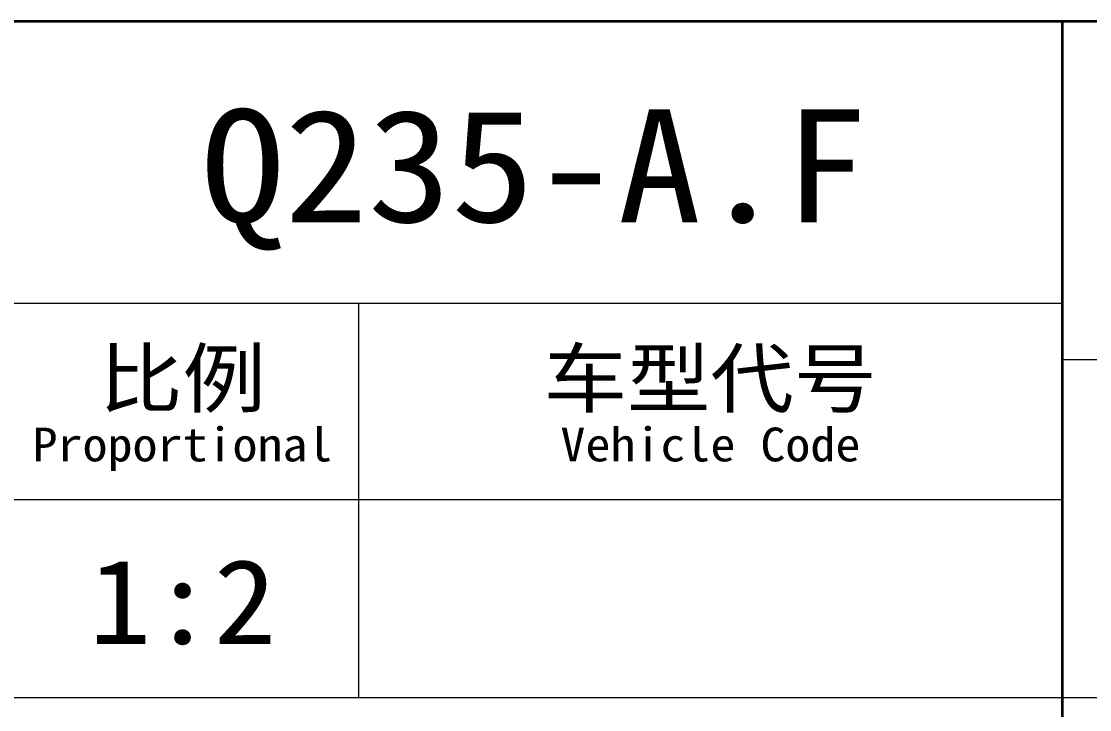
# Model space of a CAD drawing. Extents: x -278 to 67637, y -20766 to 713.
# Drawn here: x 118.03 to 155.97, y 18.57 to 43 of the extents above; entities that cross this region are included whole.
import ezdxf
from ezdxf.enums import TextEntityAlignment as Align

# ---------------------------------------------------------------- set-up
doc = ezdxf.new("R2010")
doc.units = 0
doc.layers.get('0').update_dxf_attribs({"lineweight": 13})
doc.layers.add('7', color=7, linetype='Continuous', lineweight=13)
doc.styles.get("Standard").update_dxf_attribs({"font": ''})
doc.styles.get('Standard').set_extended_font_data('SimSun')

msp = doc.modelspace()

# ---------------------------------------------------------------- linework, layer by layer
at = {"color": 7, "lineweight": 35}
for p, q in [((205, 43), (105, 43)), ((155, 43), (155, 5))]:
    msp.add_line(p, q, dxfattribs=at)
at = {"color": 7, "lineweight": 13}
for p, q in [((25, 33), (155, 33)), ((155, 31), (205, 31)), ((25.0052, 26.03), (155.0052, 26.03)), ((25, 19), (205, 19))]:
    msp.add_line(p, q, dxfattribs=at)
at = {"color": 7, "lineweight": 13, "ltscale": 0.35}
msp.add_line((130, 33), (130, 19), dxfattribs=at)

# ---------------------------------------------------------------- texts
at = {"color": 7, "lineweight": 13}
for s, height, p, p2 in [('比例', 2, (120.7905, 29.3243), (126.7095, 29.3243)), ('车型代号', 2, (136.5809, 29.3243), (148.4191, 29.3243)), ('Proportional', 1.2, (118.4228, 27.3821), (129.0772, 27.3821)), ('Vehicle Code', 1.2, (137.1728, 27.3821), (147.8272, 27.3821))]:
    msp.add_text(s, height=height, dxfattribs=at).set_placement(p, p2, align=Align.FIT)
at = {"layer": '7', "color": 5, "lineweight": 13}
for s, height, p, p2 in [('Q235-A.F', 4, (124.4118, 35.8728), (148.0882, 35.8728)), ('1:2', 3, (120.4205, 20.9046), (127.0795, 20.9046))]:
    msp.add_text(s, height=height, dxfattribs=at).set_placement(p, p2, align=Align.FIT)

doc.saveas('drawing.dxf')
